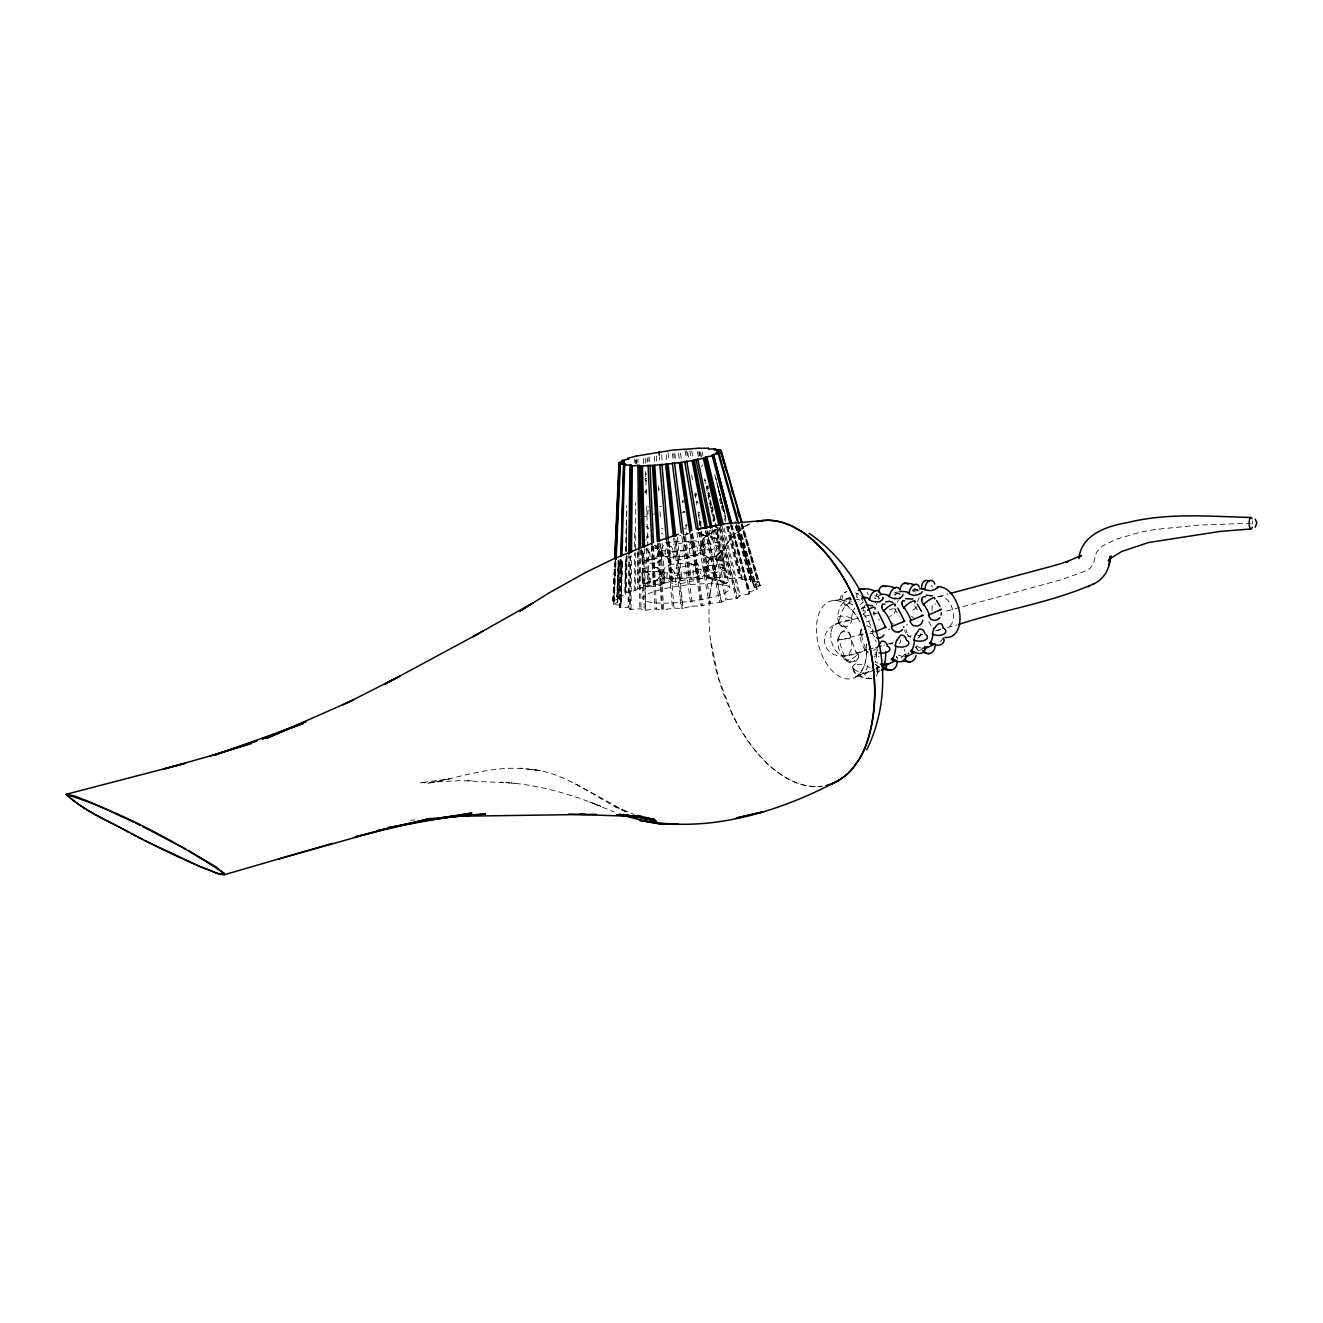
<?xml version="1.0" encoding="UTF-8"?>
<svg xmlns="http://www.w3.org/2000/svg" width="1323" height="1323" viewBox="0 0 1323 1323"><rect width="100%" height="100%" fill="white"/><g stroke="black" fill="none" stroke-linecap="round" stroke-linejoin="round"><path stroke-width="0.75" stroke-dasharray="5 3.75" d="M627.119 555.925L626.325 592.423L635.586 590.538L635.652 552.601M635.652 549.293L635.702 502.542M635.751 463.678L635.751 460.272M630.079 555.71L629.748 609.258L628.872 607.555L629.715 556.206M642.664 550.848L644.218 610.168L640.547 608.795L630.161 609.407L630.492 556.288M641.936 550.715L642.482 577.837M631.054 609.407L631.518 555.825M621.727 559.827L620.123 607.522L628.045 607.439L628.739 556.057M625.895 559.695L625.366 594.556L626.391 553.527M626.027 551.36L626.738 509.405M626.226 557.033L625.531 592.654L626.325 592.423M626.374 548.35L626.771 524.503M618.817 562.937L617.444 596.656L624.688 594.821L625.498 558.025M625.647 551.294L626.655 505.601M626.441 551.493L626.788 537.155M620.255 559.646L618.85 598.724L620.719 559.53L620.123 607.522M620.818 559.596L619.379 607.257L620.934 605.355L622.471 559.993M622.372 561.58L620.934 605.355L621.827 561.349M619.181 598.393L616.882 597.07L618.205 560.687M616.882 597.07L618.238 559.976M615.658 560.803L613.773 604.33L617.626 602.263L619.098 560.605M617.576 602.312L619.181 560.902M617.692 602.18L619.429 559.827M613.64 604.545L615.526 559.927M612.781 600.973L614.434 564.16M620.437 605.124L614.12 604.677L616.038 561.134M614.831 561.68L613.012 601.105L617.543 602.064M612.996 600.774L614.93 563.003M839.708 599.732L841.709 594.11L846.819 591.447A8.037 5.705 -83.1 0 0 841.99 600.179L839.89 599.815M662.674 572.016L662.641 572.528A6.797 1.009 -2.2 0 0 671.29 572.76L673.109 572.594M661.235 549.971L661.219 550.401A6.813 0.943 -1.9 0 0 669.835 550.765M708.235 492.851L707.871 493.694M862.927 602.709L863.043 601.849M721.333 551.807L721.316 551.84A6.946 6.632 20.3 0 0 716.041 559.827A6.946 6.632 20.3 0 0 724.309 565.086L724.309 565.086A6.896 1.257 69.7 0 0 724.524 562.655M716.371 529.465L716.322 529.514A6.962 6.648 23.2 0 0 711.079 537.502A6.962 6.648 23.2 0 0 719.365 542.777L719.365 542.777A6.913 1.34 69.1 0 0 719.629 540.363M861.174 628.921C857.519 636.942 862.943 646.567 866.846 653.463M858.131 658.474C845.496 675.805 827.95 634.99 844.653 630.955A7.806 5.722 74.4 0 1 851.4 637.967M658.325 556.057C661.55 552.534 659.631 546.416 655.034 545.175M861.372 609.093L865.374 605.223M750.505 581.392L751.514 579.639L736.762 525.595M698.61 516.202L699.817 514.697M920.361 635.553L917.765 638.463M876.256 676.202L878.604 671.406L878.125 667.619A8.004 3.605 -28.3 0 1 876.041 668.181M642.416 561.266L654.802 558.323L658.192 556.206M657.68 556.818L658.788 555.511M749.463 593.878L739.607 595.929L737.424 598.062L721.366 528.125M706.052 566.442C697.304 575.34 712.154 581.31 719.629 580.797L718.554 580.367L721.184 581.409L720.059 580.962C725.384 585.179 729.899 583.145 727.468 578.432M702.496 544.696C693.566 553.791 708.93 559.695 716.421 559.431L715.313 558.984C720.969 563.416 724.772 560.737 722.623 556.371M635.602 590.521L637.736 588.685L637.289 551.939M699.553 575.522L695.881 577.49L666.428 578.316M695.931 553.841L692.243 555.792L665.006 556.371M749.099 591.91L757.203 589.628M754.838 584.27L758.129 582.302L741.558 524.9M876.669 653.744L874.668 654.852M643.524 583.641L642.697 578.664M712.832 516.168L713.196 514.415M850.358 620.156C837.409 620.421 819.962 630.013 825.387 645.293C831.704 662.591 854.162 654.968 866.499 650.089M748.074 524.619L745.957 525.711A123.701 70.169 74.9 0 0 739.739 529.845L731.867 537.485A158.231 90.096 74.3 0 0 726.36 544.712L719.712 556.52A119.781 67.738 74.9 0 0 715.363 567.964L711.774 582.798A144.224 82.092 74.6 0 0 710.385 591.861A136.368 77.412 74.7 0 1 750.158 523.908M707.937 531.267L721.432 602.147L726.178 599.881L737.275 598.161M637.868 588.603C666.726 581.492 696.46 577.804 726.211 577.208M760.047 585.725L754.391 587.859L735.489 521.295M721.399 602.163L707.144 531.681M868.814 671.571L854.195 677.789C865.854 671.423 867.408 656.241 866.4 644.318A40.203 23.632 74.6 0 1 838.253 675.739A40.203 23.632 74.6 0 1 818.672 614.352A40.203 23.632 74.6 0 1 858.131 618.37M613.029 600.758L618.916 598.707M716.438 529.398L710.286 534.194L711.228 533.516C701.455 533.979 697.75 549.707 709.111 549.921M721.399 551.741L715.048 556.9L715.975 556.239C706.399 556.536 701.256 571.9 712.634 573.008M842.238 631.782L844.653 630.955M759.948 585.775L742.038 523.759M878.009 667.668L876.521 668.132A36.895 18.952 78.5 0 0 877.116 667.867L878.042 667.652M860.744 634.379L859.818 634.957L863.39 634.808M691.334 534.426L701.918 605.835L709.839 603.404L720.754 602.362M838.716 639.671L837.707 640.084L852.227 637.868M694.112 565.053L697.072 564.243A6.995 6.02 89.8 0 1 704.249 568.658M690.292 541.868L692.987 541.124A7.045 2.365 73.9 0 0 692.177 547.788A7.045 2.365 73.9 0 0 696.345 554.734A6.995 6.532 65.1 0 0 700.297 551.459M846.77 655.547L866.648 650.023M868.632 649.461L884.541 645.045M886.526 644.483L892.479 642.829M918.327 635.652L922.296 634.544M936.221 630.674L940.19 629.566M875.479 647.592L884.376 645.111M889.717 643.623L893.24 642.647M917.815 635.817L923.752 634.164M935.609 630.873L941.496 629.235M947.318 627.615L956.777 624.969M659.912 585.345C668.198 583.426 665.221 570.015 656.919 571.668M841.23 639.819L864.002 633.601M870.468 631.832L873.709 630.955M946.458 611.11L959.588 607.522M962.879 606.629L1061.493 579.639L1085.34 571.056A81.232 15.678 -5.2 0 0 1090.946 567.286L1093.46 563.664L1096.42 552.22L1102.439 545.952L1116.331 539.172L1139.715 532.392A69.656 12.75 -4.4 0 1 1156.93 529.283L1199.531 525.099L1250.93 523.23M835.689 624.109L857.602 618.238M864.746 616.303L879.001 612.483M889.453 609.721L893.438 608.663M938.602 596.557L948.078 594.01M873.163 632.973L869.889 633.734M658.192 562.01C666.379 560.142 663.6 546.879 655.381 548.301A7.028 4.531 84.3 0 1 660.723 554.502A7.028 4.531 84.3 0 1 657.184 562.242A6.979 5.358 -84.6 0 0 660.805 559.646A7.012 5.722 83.5 0 0 661.88 555.18M676.07 539.817L683.115 608.249L691.764 606.232L701.918 605.835M843.991 631.071L843.991 631.071A7.839 6.632 -81.7 0 0 840.237 633.783M683.115 608.249L682.188 608.398L674.747 538.395M646.203 537.403L648.948 536.84M634.56 590.852L634.494 552.964M659.433 574.116C667.751 573.636 650.8 585.361 647.658 582.318L651.346 581.31L642.879 584.005L642.548 580.714M850.689 597.186C840.535 599.865 832.283 619.511 842.238 626.374M670.778 546.151L670.645 546.167A7.045 1.77 80.1 0 1 673.49 552.435A7.045 1.77 80.1 0 1 673.126 560.042A7.012 6.4 75.1 0 1 665.701 554.635M658.391 543.406L662.641 609.903L673.291 608.15L682.122 608.398M658.06 551.939L659.929 551.344L658.226 550.385M672.448 569.684L672.282 569.717A7.045 1.852 80.7 0 1 675.292 575.869A7.045 1.852 80.7 0 1 674.796 583.542A7.012 6.383 73.9 0 1 667.404 578.052M839.989 599.65L841.428 599.468M644.731 492.007L646.831 491.709M717.694 533.979C719.861 538.312 716.223 541.124 710.534 536.873L711.642 537.336L700.677 534.724L697.8 532.739M844.554 599.054L850.028 598.376M840.452 599.584L832.663 600.609L837.112 600.659M912.423 590.091L917.385 589.43M846.141 598.839L854.228 597.764M894.943 592.406L900.302 591.695M644.466 549.028L645.756 610.201L655.795 609.027L662.641 609.903M645.69 610.217L643.325 549.409M670.877 578.3L668.826 578.498A6.797 2.53 84.3 0 0 671.307 573.421A6.797 2.53 84.3 0 0 668.694 565.318L670.827 565.136M658.771 585.56L658.771 585.56A7.012 4.449 85.1 0 0 662.376 577.771A7.012 4.449 85.1 0 0 657.118 571.652A6.979 6.003 76.3 0 1 664.146 577.291M410.593 820.26L414.727 819.913M717.843 527.149L729.668 578.349L740.45 577.82M683.71 512.084L684.884 512.001M879.282 671.489L876.107 671.108M727.915 526.653L740.648 577.919L742.236 579.507L751.315 579.457M742.699 579.54L729.138 526.306M727.402 582.947L727.121 582.831A6.88 6.35 -53.7 0 1 719.365 578.085A6.88 6.35 -53.7 0 1 724.541 569.849M870.832 678.517C864.018 678.782 854.245 676.003 852.888 668.28M693.252 577.275L695.038 577.275A6.764 5.92 50.2 0 0 700.892 571.47M691.433 564.293L694.294 564.326A6.78 1.555 -89.1 0 0 693.153 572.842A6.78 1.555 -89.1 0 0 695.038 577.275M690.226 555.594L691.367 555.61A6.78 5.97 50.9 0 0 697.287 549.789M688.39 542.529L690.705 542.562A6.813 1.472 -89.1 0 0 689.597 551.063A6.813 1.472 -89.1 0 0 691.367 555.61M625.812 811.859C593.911 797.488 565.616 771.623 529.217 769.225C494.785 764.694 461.032 777.097 427.627 783.431L449.473 778.933L419.705 782.819L460.272 780.62L509.603 782.819L500.359 782.141M717.479 538.56L717.182 538.444A6.913 6.35 -57.2 0 1 710.203 529.084M467.532 780.636L471.302 780.768M661.467 506.477L659.813 506.378M914.011 588.702L917.649 589.446M722.441 560.803L722.143 560.671A6.896 6.35 -55.4 0 1 714.437 555.908A6.896 6.35 -55.4 0 1 719.629 547.672A6.863 1.984 84.7 0 1 722.771 555.379L722.904 556.685M735.125 525.942L750.505 581.475L758.029 582.037M646.401 478.694L645.541 478.645A6.979 4.895 83 0 1 646.6 478.645M751.001 581.607L735.77 526.141M645.062 571.933L647.675 572.164L643.59 571.718A6.946 6.698 -77.9 0 1 650.618 578.201A6.946 6.698 -77.9 0 1 644.251 585.56L643.143 583.89A6.896 6.78 53.2 0 0 649.791 577.175A6.896 6.78 53.2 0 0 642.912 570.263L642.432 575.588M505.799 782.521L515.044 783.398L511.24 782.968C542.182 785.845 572.214 794.743 600.956 806.335L590.041 802.118L614.203 811.991M531.168 769.49L540.247 770.565L520.154 768.183M703.902 570.577A6.78 5.672 55.5 0 1 709.459 565.434L711.327 565.616M712.832 578.498L710.997 578.25A6.813 3.952 -82.9 0 1 706.217 573.917A6.813 3.952 -82.9 0 1 709.459 565.368M841.941 600.162L841.99 600.179A39.988 26.708 71.9 0 1 849.383 602.329M754.92 584.468L760.03 585.394M729.668 578.349L726.327 577.225L716.09 529.514M855.435 592.886L858.462 594.077M614.782 806.65L633.138 814.009M741.938 579.441L728.097 526.174M698.213 503.021L696.245 502.012L697.006 505.899M656.473 567.302C660.243 567.104 662.509 575.637 659.681 572.479M626.242 811.727L572.33 782.108M879.431 667.503L875.429 664.212M701.587 526.074L699.553 524.586M720.307 580.88L721.845 581.955M716.619 529.415L717.562 532.359M846.588 604.859L856.064 615.046L860.016 621.926M898.664 593.365L900.103 594.837M877.596 596.21L879.448 598.409M721.597 551.774L722.424 554.486M896.25 656.473L897.705 658.192A7.839 6.053 -56.8 0 1 896.332 656.39M853.186 670.166L854.856 672.779M699.884 522.304L699.735 521.857A7.028 1.621 -10.6 0 1 699.371 521.758M703.886 545.456L703.737 544.993A7.012 1.654 -10.5 0 1 703.505 542.728M700.578 545.374L700.892 546.581A7.028 6.284 86.6 0 1 700.661 550.732A7.045 6.383 84.5 0 1 700.247 551.426M904.634 630.36L905.494 632.956M704.63 568.526L704.911 569.651M742.451 524.057L760.278 585.543M741.062 524.603L757.666 581.988M741.525 524.024L758.244 582.17M738.3 526.752L754.788 584.369M738.416 526.356L755.069 584.501M738.532 525.463L756.723 589.81M739.557 525.992L757.285 589.38L754.424 588.057L736.911 525.909M737.209 525.578L754.672 587.726M735.869 526.041L750.588 579.408M736.894 526.24L751.514 579.639M730.66 523.296L749.612 593.696L732.132 526.554M732.032 525.099L749.711 591.646M730.494 525.281L748.57 594.143M731.487 525.214L749.364 593.928M714.784 474.725L716.206 480.216M718.091 487.509L719.514 492.983M722.193 503.368L723.036 506.626M723.879 509.901L725.153 514.796M707.392 486.203L707.805 488.005M716.653 481.82L725.037 514.515L721.845 502.029M717.149 483.738L718.604 489.46M719.084 491.362L724.442 512.348L719.051 491.131M721.928 502.475L724.326 512.067M719.547 499.019L720.77 503.898M721.184 505.535L722.391 510.397M724.425 518.484L725.252 521.725M726.459 526.571L739.325 577.787M715.793 477.884L716.603 481.159M717.413 484.416L718.637 489.328M719.034 490.965L720.258 495.844M720.655 497.481L722.689 505.618M723.483 508.859L724.706 513.721M725.103 515.342L725.914 518.583M718.521 490.519L719.497 494.471M720.489 498.457L726.724 523.561M727.551 526.835L740.219 577.787M665.353 554.602L665.188 553.477M722.391 526.819L739.259 596.111M724.028 528.175L740.285 595.747M719.695 528.572L735.952 598.492M700.512 452.135L701.653 457.08M720.456 526.769L736.911 598.294M702.116 452.119L702.86 455.426M719.199 527.182L730.858 578.399M661.864 553.957L662.046 555.18M712.634 509.95L712.072 507.784L713.08 511.984M717.645 532.739L717.645 533.665M718.455 536.41L713.428 513.539M723.483 559.331L723.019 557.198M708.715 492.09L710.153 498.672M710.501 500.259L711.824 506.279M722.523 554.965L718.703 537.551M723.449 559.216L729.816 588.173M663.633 577.39L663.799 578.548M712.535 510.446L712.766 511.521M697.337 451.623L698.412 456.551M714.304 529.514L724.706 577.225M718.72 537.667L719.117 539.569M723.714 560.357L724.012 561.862M698.726 451.97L699.536 455.724M704.481 478.678L705.738 484.532M706.151 486.467L710.848 508.28M711.278 510.281L713.725 521.642M715.495 529.828L725.682 577.159M713.808 515.342L714.089 516.665M699.371 451.556L700.429 456.485M706.747 485.905L707.441 489.163M708.136 492.404L709.178 497.266M709.872 500.507L710.914 505.369M711.344 507.387L715.66 527.497M708.863 492.768L709.178 494.355M710.831 529.828L725.632 600.063M712.402 529.465L726.972 599.732M705.903 531.664L719.695 602.511M689.779 450.845L691.069 457.427M705.357 530.523L714.701 578.3M707.607 567.517L707.739 568.063A7.012 1.703 -10.3 0 1 707.607 565.764M691.664 450.746L692.938 457.328M706.945 530.473L716.107 578.267M685.049 450.663L686.224 457.229M699.553 532.111L707.673 577.721M686.405 450.73L687.398 456.369M700.661 532.011L708.665 577.605M687.646 452.135L688.506 457.063M691.631 475.073L692.772 481.589M694.889 493.76L695.6 497.812M698.412 513.952L709.492 577.622M696.923 532.557L709.145 603.569M698.726 532.243L710.683 603.288M667.007 577.556L666.924 577.026A7.012 6.549 40.3 0 1 672.316 569.849M678.418 453.392L679.195 458.337M690.854 533.483L697.965 579.242M690.093 534.36L700.992 605.917M680.469 453.194L681.213 458.138M692.574 533.334L699.487 579.127M692.326 534.029L702.976 605.603M710.385 591.861A144.025 81.96 74.6 0 0 708.946 614.963A133.474 75.692 74.7 0 0 710.418 639.34L718.505 678.219L732.595 714.949A120.095 67.787 74.6 0 0 739.755 728.245L749.314 742.732A159.372 91.122 74.9 0 0 756.624 752.125L766.414 762.809A123.849 70.086 74.5 0 0 773.707 769.308L783.332 776.171A143.909 81.811 74.8 0 0 792.924 781.314L797.703 783.266A131.887 74.832 74.6 0 0 807.212 785.829L811.925 786.441A143.579 81.546 74.8 0 0 821.236 786.358M672.398 453.541L673.06 458.469M683.429 535.55L689.316 579.226M673.705 453.806L674.201 457.576M684.669 536.691L690.275 579.077M674.813 453.276L675.458 458.221M685.512 535.319L691.218 579.027M681.891 536.592L690.97 606.381M683.793 536.344L692.591 606.166M666.246 454.748L666.792 459.709M676.003 541.206L680.502 581.111M668.148 452.83L668.859 459.445M677.277 536.956L682.04 580.913M673.605 538.246L681.196 608.431M659.482 456.865L659.78 460.189M667.172 541.735L670.778 581.673M668.016 540.528L671.654 581.475M666.445 540.016L672.448 608.266M661.698 454.88L662.128 459.842M669.19 541.438L672.646 581.376M668.462 541.653L674.052 608.133M876.421 593.448L876.554 595.416M654.323 456.485L654.687 461.479M660.541 543.571L663.418 583.79M656.307 456.17L656.655 461.165M658.325 486.037L658.738 492.222M660.392 516.846L659.979 510.711A6.797 5.821 -43.3 0 0 661.566 511.836M662.178 543.29L664.89 583.526M657.448 543.191L661.781 609.886M659.598 543.058L663.716 609.787M642.118 559.712L642.052 557.595M647.063 458.916L647.228 462.256M651.346 546.597L653.215 584.882M647.873 457.493L648.055 461.314M652.057 545.01L653.942 584.667M651.941 546.25L654.968 609.076M649.163 456.848L649.395 461.876M653.215 546.217L654.935 584.534M653.628 546.201L656.44 609.06M643.458 458.486L643.623 463.53M646.484 548.483L647.774 587.098M645.211 458.138L645.359 463.182M645.607 471.567L646.368 496.621M646.666 506.577L647.84 546.118M647.906 548.152L649.064 586.784M642.184 554.668L643.838 562.573A6.962 6.698 -82.2 0 0 645.558 548.995M642.498 578.614L642.928 598.343M639.009 549.822L639.819 608.795M636.148 459.511L636.181 462.885M640.382 549.872L641.027 608.861M636.743 459.759L636.793 463.629M637.851 553.411L638.265 588.454M637.984 459.081L638.017 462.455M638.844 551.526L639.191 588.272M634.345 458.949L634.345 462.339M634.461 533.037L634.494 549.657M931.127 625.911A25.947 16.289 74.5 0 1 928.845 621.33M932.136 610.515A16.223 10.171 74.5 0 1 933.029 602.18M937.395 596.871A16.223 10.171 74.5 0 1 952.113 607.968A16.223 10.171 74.5 0 1 947.814 627.499M1252.534 520.915A5.788 1.77 89.7 0 1 1252.683 524.14M822.608 786.077A136.368 77.412 74.7 0 1 710.434 639.34M859.818 595.317A8.07 5.06 -64.9 0 1 860.033 595.681M849.349 602.577A8.07 5.06 -64.9 0 1 850.639 598.707M856.808 593.729A8.07 5.06 -64.9 0 1 858.346 594.027M852.922 604.776A8.004 2.861 14.8 0 1 848.423 602.61M859.752 600.047A38.268 25.617 70.5 0 0 858.131 599.451A7.921 1.786 -17.2 0 1 856.345 599.6M862.993 601.998A8.021 3.671 -1.5 0 1 860.016 604.446M862.298 599.947A8.021 3.671 -1.5 0 1 862.761 600.493M856.99 593.448A7.955 5.788 77.1 0 0 856.891 597.45A37.16 25.451 73.6 0 1 859.967 596.971M866.945 592.175A7.955 5.788 77.1 0 1 868.153 594.87M874.668 595.813A35.473 24.178 70 0 1 878.141 596.557M894.662 592.936A32.645 22.739 69.7 0 1 897.986 593.498M876.62 595.284A7.789 1.323 1.6 0 1 877.347 594.556M879.911 595.267A7.921 1.158 -5.5 0 1 878.406 595.218M912.754 590.157A29.883 21.267 69.4 0 1 917.881 590.571M931.739 585.279A7.822 5.325 84 0 1 932.153 586.916M839.51 620.057A37.639 24.327 81.5 0 1 845.116 605.868M840.072 624.803A7.756 6.516 -40.4 0 1 838.799 619.71A7.888 2.762 10.3 0 1 841.163 616.171A7.888 2.762 10.3 0 1 851.929 618.684M845.513 605.487A7.839 3.456 -22.9 0 1 849.763 602.742M844.851 605.454A7.921 4.895 34.9 0 1 845.132 599.848A7.921 4.895 34.9 0 1 851.814 599.865M851.367 618.403A35.953 24.343 79.5 0 1 854.608 608.034M852.045 618.668A7.822 6.433 -71.2 0 1 844.62 626.937M849.713 602.263A7.905 2.481 -21.2 0 1 851.549 601.618M844.041 626.573A7.872 6.433 -51.9 0 1 840.006 624.886M863.572 613.839A39.574 24.657 67.4 0 1 873.362 632.295M863.158 614.5A8.12 2.629 -38.5 0 1 865.639 611.739M874.685 636.776A8.037 5.573 82.3 0 1 872.237 632.659M874.42 612.351A37.854 22.491 66.5 0 1 875.793 614.203M878.902 619.147A37.854 22.491 66.5 0 1 879.481 620.189M861.819 608.663A8.054 3.903 42 0 1 862.894 607.158M863.952 607.621A8.07 4.316 23.4 0 1 865.325 607.505M862.828 610.664A34.795 22.938 82 0 1 865.044 605.487M873.494 613.326A33.125 22.838 80.2 0 1 873.858 611.623M876.339 604.661A33.125 22.838 80.2 0 1 877.066 603.271M874.123 613.591A7.773 6.334 -70.9 0 1 873.891 615.195M870.038 620.752A7.773 6.334 -70.9 0 1 866.582 621.694M863.076 610.879A7.855 2.795 11.9 0 1 865.06 610.862M873.296 613.144A7.855 2.795 11.9 0 1 873.99 613.591M877.149 596.739A7.789 2.663 -42 0 1 878.455 599.286M874.602 598.211A7.855 2.481 -21.6 0 1 875.561 598.013M874.635 597.897A7.872 4.713 34.2 0 1 875.578 598.542M894.431 608.762A35.01 21.118 65.8 0 1 899.276 616.303M897.54 601.932A30.346 21.284 81 0 1 898.4 600.212M895.919 608.563A7.723 6.235 -69.5 0 1 889.701 616.369M894.861 594.804A7.756 2.646 -44.1 0 1 899.607 594.705M894.695 594.655A7.822 4.498 33.4 0 1 895.688 595.201M914.656 605.851A32.199 19.746 65 0 1 919.022 612.913M917.567 601.866A27.601 19.696 82 0 1 919.27 597.649M917.087 591.067A7.69 2.629 -46.6 0 1 918.757 590.455M916.459 606.992A7.706 6.102 -50.2 0 1 909.629 610.912M912.953 591.166A7.789 4.267 32.3 0 1 915.483 592.076M935.146 603.817A29.437 18.357 64 0 1 935.51 604.363M844.537 656.142A38.119 21.168 81.7 0 1 839.394 639.522M848.39 660.772A7.773 6.665 13.3 0 1 843.958 656.82A7.888 3.456 -26.9 0 0 848.572 659.813A7.888 3.456 -26.9 0 0 857.701 653.876M838.964 639.637A7.789 6.929 85.9 0 1 840.221 634.015M857.304 654.488A36.432 21.581 83 0 1 851.516 638.083M857.833 653.843A7.855 5.259 14 0 1 854.145 660.69M853.897 661.566A7.888 6.268 17.6 0 1 848.258 661.07M865.606 648.287A35.274 19.828 82.3 0 1 861.372 634.213M868.12 652.272A7.723 6.681 14.3 0 1 865.06 648.882A7.855 3.341 -25.9 0 0 868.301 652.024M876.653 648.452A7.855 3.341 -25.9 0 1 873.378 650.503M861.008 634.345A7.74 6.88 84.1 0 1 861.852 629.434M876.124 641.903A33.588 20.077 83.7 0 1 875.495 640.183M866.582 625.829A7.756 5.54 72.6 0 1 872.386 630.228M876.124 652.652A7.806 5.226 14.7 0 1 875.098 652.884M892.38 623.15A7.706 5.358 70.6 0 1 893.24 624.307M900.351 639.985A7.756 5.176 15.5 0 1 899.408 643.524M889.966 629.07A7.806 0.86 -10.4 0 1 888.295 629.384M893.042 643.11A7.822 3.208 -24.6 0 1 889.949 643.97M907.065 632.774A29.685 17.116 84 0 1 905.924 629.516M910.737 637.372A7.574 6.747 16.8 0 1 906.602 633.171A7.773 3.059 -23 0 0 906.503 633.436M911.415 635.883A7.773 3.059 -23 0 1 907.892 636.098M911.167 616.187A7.657 5.127 68.4 0 1 913.548 617.99M920.957 633.485A7.723 6.168 21.7 0 1 917.98 637.884M907.677 624.82A7.773 1.091 -11 0 1 906.222 624.985M879.795 667.04A7.888 5.987 -55.2 0 1 874.999 661.814M878.059 663.154A35.754 17.993 75.6 0 1 875.049 661.219M874.288 657.167A7.855 4.73 8.5 0 1 876.024 655.679M878.29 656.671A7.839 2.448 9.2 0 1 878.968 656.671M904.833 649.246A34.53 17.877 70.1 0 1 904.221 651.263M904.783 654.174A7.938 3.754 -28.6 0 1 897.771 659.383M902.898 656.291A32.926 16.587 75.9 0 1 896.316 653.827M923.454 647.377A7.888 3.936 -28.9 0 1 917.252 651.627M917.649 649.825A7.806 6.119 -58.7 0 1 916.293 646.219M921.056 647.939A30.148 15.181 76.3 0 1 916.31 645.806M943.249 637.868A7.839 4.134 -29.4 0 1 936.816 643.474M871.576 678.517A45.594 23.367 78.3 0 1 860.132 675.606M867.408 665.502A7.938 5.954 -53.8 0 1 860.843 674.598A7.938 5.954 -53.8 0 1 853.98 669.736M854.03 669.058A38.615 19.365 75.4 0 0 864.2 673.027A7.988 6.929 79.4 0 0 871.774 678.434M854.377 669.554A7.872 4.449 -0.4 0 1 852.74 666.461M877.116 667.9A7.988 6.929 79.4 0 1 876.438 675.342M869.922 667.503A36.895 18.952 78.5 0 1 867.375 666.213M857.221 664.361A7.888 2.696 9.2 0 1 865.804 665.932M868.632 671.919A7.872 1.654 -28.9 0 1 863.803 673.407M852.971 666.312A7.921 4.829 8.4 0 1 855.716 663.848M874.09 669.769A7.988 0.86 -25.5 0 1 864.713 673.87M879.911 670.232A8.07 6.202 26.8 0 1 876.521 669.355M876.802 652.504A39.095 21.003 68.6 0 1 875.214 662.393M876.967 651.478A8.037 3.787 -71.2 0 1 877.43 648.816M876.504 652.189A8.12 3.969 -0.4 0 1 876.058 651.991M702.695 464.72A31.471 4.234 -6.8 0 1 701.107 466.407M646.666 473.998A31.471 4.234 -6.8 0 1 645.359 473.899M711.03 559.331A7.012 4.879 65.8 0 0 707.755 566.426A7.012 4.879 65.8 0 0 714.47 572.71A6.979 5.59 87.6 0 1 707.408 568.824M724.491 565.748A41.79 11.031 -7.9 0 1 716.024 572.826M720.225 552.435A40.484 9.641 -10.5 0 1 708.93 559.166M707.871 567.352A6.979 4.664 -81.6 0 1 711.113 559.712M715.015 545.076A40.17 10.369 -5.2 0 1 720.092 547.59M706.813 543.29A40.054 9.823 -3.7 0 1 714.751 544.977M700.314 548.83A6.797 5.689 56.6 0 1 705.903 543.687A6.83 4.035 -82.7 0 0 702.563 552.171A6.83 4.035 -82.7 0 0 707.292 556.57M706.333 556.95A41.377 9.575 -2.7 0 1 715.197 558.438M707.259 556.371A6.78 4.73 50.6 0 1 703.158 554.105A6.813 5.325 56.5 0 1 701.041 550.037M715.726 558.538A41.476 10.402 -3.9 0 1 721.564 560.72M719.464 566.972A42.369 11.163 -5.3 0 1 724.987 569.783M724.508 569.733A6.847 1.902 84.1 0 1 727.633 577.622M712.072 565.368A42.27 10.617 -3.8 0 1 719.034 566.906M710.831 578.052A6.764 4.763 50.2 0 1 706.73 575.786A6.797 5.325 55.7 0 1 704.597 571.718M712.039 578.779A43.576 10.518 -3 0 1 719.844 580.235M720.159 580.367A43.676 11.229 -4.1 0 1 726.509 582.864M697.949 501.45A7.045 5.11 65 0 1 697.585 501.086M695.154 495.927A7.045 5.11 65 0 1 695.336 492.983M709.806 495.48A6.929 1.538 67.8 0 1 709.971 497.001M697.668 502.674A6.995 5.557 84.9 0 1 696.477 501.549M696.063 496.142A7.012 4.449 -81.8 0 1 696.774 493.363M705.523 480.216A33.472 8.17 -4.5 0 1 705.672 480.348M704.762 480.596A6.913 2.299 86.9 0 1 705.357 480.15M708.103 485.607A6.913 2.299 86.9 0 1 708.218 488.997M704.283 480.629A6.946 6.334 -61 0 1 704.746 480.481M701.041 523.461A7.028 5.027 65.3 0 1 699.503 520.121M714.734 517.971A6.913 1.422 68.5 0 1 714.916 519.509M714.387 520.386A6.979 6.648 26.4 0 1 712.899 520.501M714.685 520.716A37.375 9.526 -8 0 1 714.652 520.865M700.892 525.165A6.995 5.573 85.8 0 1 699.338 522.651M710.021 502.773A35.738 8.897 -4.9 0 1 710.203 502.905M710.782 502.773A6.896 2.183 86 0 0 709.723 502.955A6.929 6.35 -59.1 0 0 709.26 503.12M712.551 506.477A6.896 2.183 86 0 1 712.998 510.628M699.503 512.514A6.813 4.63 51.3 0 1 697.998 511.885M699.42 513.092A6.88 4.217 -82.2 0 1 697.899 513.01M696.262 502.343A6.88 4.217 -82.2 0 1 696.973 501.235M706.962 536.228A7.012 4.945 65.6 0 0 703.654 543.389A7.012 4.945 65.6 0 0 710.468 549.607A6.979 5.59 86.7 0 1 703.373 545.771M719.596 543.273A39.591 10.253 -7.9 0 1 712.022 549.707M715.313 529.911A38.268 8.914 -10.6 0 1 704.861 536.063M703.886 544.2A6.979 4.614 -81.7 0 1 707.044 536.625M702.728 535.137A39.177 8.831 -2.5 0 1 710.732 536.476M703.638 534.575A6.797 4.68 50.9 0 1 699.586 532.276M703.687 534.79A6.863 4.118 -82.5 0 1 699.47 532.689M699.553 525.214A6.863 4.118 -82.5 0 1 701.157 522.618M711.278 536.576A39.277 9.625 -3.8 0 1 716.586 538.494M699.586 522.287A6.813 5.705 57.6 0 1 701.207 521.841M716.223 525.76A6.88 2.084 85.3 0 1 717.893 533.02M659.83 489.361A6.813 5.871 -41.7 0 1 658.556 488.452M683.958 511.852A6.863 1.306 -89 0 1 683.015 511.339M682.569 502.542A6.863 1.306 -89 0 1 683.032 499.763M681.907 512.712A36.647 4.416 -1.3 0 1 682.949 512.696M684.719 511.951A6.813 6.053 52.2 0 1 684.107 511.951M671.654 551.476A33.455 4.713 -1.8 0 1 688.572 550.781M667.338 543.34A6.813 2.481 85 0 1 669.851 551.426A6.813 2.481 85 0 1 667.288 556.603M665.767 542.695A39.74 7.376 -1.5 0 1 689.316 541.669M661.665 549.971A6.78 5.656 -70.7 0 1 667.338 543.373M669.488 557.43A41.046 5.854 -1.9 0 1 689.283 556.503M667.288 556.47A6.764 5.739 -45.7 0 1 662.939 555.131M690.705 542.364A6.78 6.532 62.7 0 1 697.585 548.681M662.906 555.18A6.797 5.871 -61.5 0 1 661.087 551.145M684.074 528.836A31.239 4.052 -1.5 0 1 685.033 528.82M687.679 533.797A6.83 1.389 -89.1 0 1 686.422 532.508M686.025 529.117A6.83 1.389 -89.1 0 1 686.323 523.28M662.939 528.77A6.83 0.86 -1.6 0 1 661.665 528.704M685.612 534.69A38.847 5.11 -1.6 0 1 686.19 534.674M663.154 534.079A6.78 5.788 -44.6 0 1 661.483 533.037M674.498 573.256A35.671 5.557 -2 0 1 692.227 572.512M663.088 572.016A6.764 5.623 -70 0 1 668.694 565.368M668.71 578.383A6.747 5.689 -46.6 0 1 664.378 577.093A6.78 5.805 -61.3 0 1 662.525 573.124M672.497 579.044A43.262 6.847 -2.1 0 1 692.475 578.085M694.277 564.127A6.764 6.483 60 0 1 701.173 570.428M669.521 564.491A41.939 8.17 -1.7 0 1 692.26 563.449M654.472 580.532A6.83 4.812 79.8 0 0 659.449 574.794A6.83 4.812 79.8 0 0 654.637 567.12A6.797 4.862 88.3 0 1 659.433 572.462M646.037 583.493A42.882 4.333 -5.8 0 1 658.159 580.615M660.21 573.454A6.797 5.325 -73.9 0 1 654.455 580.599M642.267 570.147A41.575 4.763 -3.3 0 1 649.891 567.005M697.701 570.593A34.547 7.194 -11.7 0 1 674.168 575.737M697.072 564.243A7.045 2.448 73.8 0 0 696.146 570.841A7.045 2.448 73.8 0 0 700.363 577.82A6.995 6.516 68.4 0 0 704.299 574.546M695.997 570.163A7.028 1.488 -11.6 0 1 704.795 569.122M695.451 563.813A40.831 6.483 -12 0 1 675.772 568.179M702.397 578.3A42.138 8.947 -11.6 0 1 675.441 584.369M705.043 569.618A7.028 6.35 86 0 1 704.365 574.595M654.72 545.556A6.847 4.895 80.6 0 1 657.994 553.642A6.847 4.895 80.6 0 1 653 558.455M646.037 560.853A40.682 3.506 -5.7 0 1 657.25 558.488M658.788 551.443A6.813 5.325 -74.7 0 1 653 558.521M646.666 548.979A6.913 6.78 58.8 0 1 642.581 561.266M642.366 561.018A6.863 0.893 -79.9 0 1 641.87 560.869M654.868 545.357A6.813 4.829 86.8 0 1 657.944 550.385M693.682 547.507A32.331 6.45 -12 0 1 672.398 552.27M692.028 547.11A7.045 1.422 -11.9 0 1 700.76 546.019M691.35 540.71A38.632 5.705 -12.2 0 1 673.49 544.729M692.971 541.057A7.012 6.053 88.8 0 1 700.198 545.539M698.362 555.18A39.938 8.12 -11.9 0 1 673.109 560.952M665.056 553.477A7.012 6.582 39 0 1 670.546 546.333M642.283 523.643A37.16 3.159 -2.9 0 1 643.276 523.296M652.024 536.94A38.483 2.712 -5.7 0 1 653.512 536.691M646.633 526.455A6.929 6.797 64.4 0 1 648.369 528.919M648.187 534.773A6.929 6.797 64.4 0 1 646.682 536.741M687.414 525.016A30.115 5.722 -12.3 0 1 685.678 525.496M689.382 533.434A37.739 7.343 -12.2 0 1 679.658 535.782M653.496 514.167A36.267 1.968 -5.6 0 1 654.984 513.952M647.939 505.998A6.946 6.797 70 0 1 648.27 506.957M648.27 510.463A6.946 6.797 70 0 1 646.6 513.489M684.504 501.434A27.816 4.978 -12.7 0 1 682.486 501.996M653.579 491.445A34.051 1.273 -5.4 0 1 655.05 491.263M640.332 478.281A32.728 1.654 -2.6 0 1 640.464 478.165M645.029 479.869A6.962 6.78 75.2 0 1 646.5 481.241M646.484 490.138A6.962 6.78 75.2 0 1 645.012 491.461M657.299 571.238A41.145 4.267 -9.7 0 1 650.734 571.635M658.887 585.527A6.962 5.424 -86 0 0 662.542 583.03A7.012 5.739 82.3 0 0 663.633 578.548M655.53 586.221A42.452 5.342 -10.6 0 1 648.419 586.354M647.691 586.387A42.568 4.713 -9.5 0 1 643.408 585.725M650.966 571.569A41.261 3.804 -8.3 0 1 645.045 571.453M642.217 577.175A6.929 1.555 76.5 0 1 643.689 572.925M657.713 547.606A38.946 3.473 -9.9 0 1 650.503 548.235A39.045 3.01 -8.4 0 1 649.279 548.317M655.365 548.268A6.979 6.003 77.4 0 1 662.41 553.841M655.034 562.92A40.252 4.647 -10.9 0 1 647.195 563.234M646.633 563.218A40.368 3.903 -9.7 0 1 642.862 562.755M641.688 554.254A6.929 1.654 76 0 1 641.721 549.012M651.098 524.718A36.73 2.712 -10.1 0 1 650.006 524.834M646.054 540.016A38.053 3.837 -11.1 0 1 645.707 540.016M645.326 539.966A38.152 3.109 -9.8 0 1 644.549 539.949M646.434 526.471A6.979 6.698 -86.4 0 1 648.27 528.125M648.121 537.039A6.979 6.698 -86.4 0 1 646.649 538.378M646.021 516.615A35.837 3.076 -11.4 0 1 645.128 516.648M644.334 516.681A35.936 2.398 -10 0 1 644.086 516.681M648.27 513.026A6.995 6.681 89.6 0 1 646.633 514.895M643.226 493.281A33.29 1.604 -10.3 0 1 642.449 493.264M645.111 478.645A7.045 5.92 83.4 0 1 646.815 478.794M642.631 493.396A33.72 1.703 -10.3 0 1 642.002 493.413M645.029 479.654A7.028 6.648 85.9 0 1 646.616 480.762M646.467 491.395A7.028 6.648 85.9 0 1 644.847 492.437M649.13 559.298L647.03 559.927L649.13 559.298M918.294 650.469L915.582 646.93L918.294 650.469M830.927 632.989A16.752 9.84 74.6 0 0 845.083 656.076A16.752 9.84 74.6 0 0 847.828 630.31A16.752 9.84 74.6 0 0 830.927 632.989M663.766 603.156A43.758 8.302 -6.8 0 0 729.816 588.619A43.758 8.302 -6.8 0 0 665.552 588.47A43.758 8.302 -6.8 0 0 663.766 603.156"/><path stroke-width="1.5" d="M630.095 552.138L631.104 465.051L629.781 552.65M630.509 552.617L630.773 466.027M631.534 552.253L632.278 465.977L638.546 465.316L640.448 465.994L642.565 547.242M628.756 554.287L629.963 465.018L631.071 465.034M621.016 556.718L623.695 465.415L625.647 464.274M620.967 554.287L623.629 465.233L629.963 465.018M621.909 554.502L624.704 465.415M622.223 549.045L622.488 540.247M624.142 464.489L624.274 460.999L621.827 460.47L628.623 459.081M615.608 558.108L619.577 464.208M614.666 558.786L618.966 462.521M615.741 559.05L619.875 463.993L623.381 462.885M616.121 559.381L620.322 464.274L625.63 464.175M614.98 558.24L619.379 462.637L623.365 462.802M615.162 557.843L619.577 462.289L624.423 461.115M958.679 624.456C1003.677 609.572 1051.752 602.742 1095.064 583.228C1104.755 578.151 1110.361 567.484 1109.931 556.619L1109.517 559.943M1108.872 565.467L1111.138 555.974L1108.211 561.068L1110.576 558.108M342.64 704.944L353.324 699.983L266.336 738.466L306.357 721.382L262.301 738.962L303.397 723.416L214.078 755.334L256.827 740.979L211.581 755.532L163.357 769.143L185.584 763.222L66.398 794.247C83.084 810.883 108.238 820.277 128.976 832.498M1078.89 558.571C1081.205 534.79 1107.037 525.926 1127.246 522.668C1167.862 512.464 1209.735 516.483 1251.062 517.475M708.433 448.265L708.433 449.109L715.644 448.712L714.139 449.886L720.092 449.77M636.098 456.137L627.664 458.304M866.763 749.843C902.551 677.26 875.843 578.846 809.097 533.318M902.881 621.496L904.7 621.215L891.735 626.507M874.95 631.782L885.864 627.234L884.409 627.383M1079.568 557.215L1081.536 555.412L1065.495 562.209L1067.711 561.547L1053.141 565.88L950.063 593.481M1255.213 527.182L1256.85 522.701L1255.18 519.145M885.749 627.433L878.092 611.921M1109.633 559.034L1121.524 551.559L1148.579 542.513L1220.219 531.416L1250.814 528.985M716.156 452.78L721.283 451.474M712.353 454.814L719.067 453.425L738.813 523.693M705.457 457.03L713.56 455.625M483.143 630.922L473.039 636.677L533.086 602.825L519.956 611.11L549.442 592.671L585.758 572.412L612.88 559.232L651.644 543.373M706.465 528.125L693.269 460.421L705.126 457.923M839.708 779.793C774.236 814.985 692.723 838.848 619.759 814.125M477.057 634.428L384.365 684.371L400.158 676.003L347.436 702.695M1092.6 584.601L1093.873 583.989M1088.068 586.833L1089.259 586.254M912.457 652.934L913.548 652.454M636.214 456.055L672.944 450.068L698.577 448.249M928.944 614.93L941.43 609.275L939.942 609.688M910.489 620.685L923.222 615.212L921.403 615.608M659.185 540.677L678.385 534.31M691.797 530.44L681.543 462.289L693.269 460.421M879.894 637.884L880.44 637.686A8.054 6.962 75.2 0 0 883.996 634.842M898.879 631.881L899.425 631.666A7.988 6.929 72.8 0 0 902.534 629.516M905.709 598.641L912.804 599.104M209.696 756.095L251.105 743.758M332.222 843.396L223.951 874.834M279.434 858.759L278.475 859.04L382.43 829.769L355.093 836.913L430.19 818.557L377.435 830.695L427.213 819.995L387.556 827.785M885.682 601.899L889.122 601.27L892.843 602.312M681.494 462.306L680.518 462.504L690.788 530.837M825.85 785.63L828.132 785.068M673.407 536.46L665.618 464.29L680.435 462.521M66.315 794.28L74.667 795.983L92.61 803.094M668.082 464.026L675.689 536.212M716.653 525.413L697.552 529.183L725.087 523.726L762.924 520.617M387.639 827.818L471.914 813.017L418.796 821.318L467.284 814.803L423.211 820.045M657.333 541.388L652.388 465.431L665.618 464.29M866.135 605.024L872.585 605.603M643.276 547.573L641.192 466.06L652.388 465.431M642.449 465.944L644.433 547.242M666.842 464.224L674.548 536.576M926.183 595.218L932.5 595.962M632.278 465.977L631.17 466.043M423.31 820.144L461.76 815.993M426.998 818.887L435.168 818.209M440.989 817.713L485.524 814.009L450.085 816.374L596.408 814.307M653.413 465.431L658.275 541.587M568.46 814.125L641.771 816.688L616.501 814.77L654.637 819.466L638.546 815.778M579.54 814.257L585.543 814.323M721.283 451.325C710.286 453.987 722.986 445.57 720.903 453.359M708.301 448.183L698.676 448.265M904.552 621.149L897.87 608.067M719.051 453.26L716.156 452.846M633.601 816.324L637.736 816.919L622.918 814.538L654.637 819.466M634.263 815.563L656.506 821.385L633.171 815.348M636.826 815.481L646.004 819.152L633.32 815.299M94.595 803.954L133.342 821.963M712.369 454.914L713.626 455.476L731.239 523.098M135.624 823.088L140.255 825.37M142.586 826.528L185.981 849.217M145.067 840.7L199.856 866.466L217.319 873.263L224.811 874.619L216.277 867.061L188.428 850.573M142.735 839.543L138.105 837.194M135.806 836.02L131.242 833.672M627.598 458.419L628.64 458.998M936.618 600.543L939.975 606.298M917.385 604.264L921.503 611.474M720.919 451.292L741.475 522.469M721.382 451.408L741.971 522.403M737.738 511.67L739.177 516.648M720.159 449.803L722.375 457.46M722.92 459.395L724.028 463.265M724.591 465.2L726.277 471.071M731.404 488.882L732.793 493.711M737.473 510L738.416 513.274M718.224 453.64L737.572 522.056M717.909 475.619L721.134 487.691M721.597 489.411L723.896 498.01M727.121 510.033L728.03 513.473M728.493 515.176L730.792 523.759M713.279 454.55L731.569 523.379M712.287 455.922L730.031 523.561M713.411 455.691L730.594 521.758M721.961 525.082L705.424 457.08L720.969 526.372M706.829 456.7L723.185 524.702M703.356 458.287L718.885 525.066M704.646 458.072L720.043 525.016M695.981 459.246L710.468 528.059M697.767 458.883L712.039 527.712M692.061 460.569L705.209 528.125M694.31 460.156L707.243 527.712M684.669 461.28L696.311 529.002M686.736 460.95L698.428 530.457M679.162 462.62L689.812 532.574M672.316 463.017L681.428 533.02M674.498 462.736L683.561 534.558M659.036 451.904L659.334 455.211M659.797 464.34L666.445 540.016M661.947 464.141L668.313 539.85M654.786 465.266L659.482 541.256M648.038 465.134L651.859 544.448M649.99 465.034L653.463 542.595M637.851 465.365L639.009 549.822M639.472 465.382L640.349 546.283M937.23 586.817A25.947 16.289 74.5 0 1 959.539 612.384A25.947 16.289 74.5 0 1 945.085 637.322M1252.269 527.083A5.788 1.77 89.7 0 1 1249.805 527.629A5.788 1.77 89.7 0 1 1249.557 519.575A5.788 1.77 89.7 0 1 1251.988 518.666M830.414 784.39A123.882 70.334 74.5 0 0 837.178 781.413L845.959 775.179A157.222 89.038 75 0 0 852.293 768.812L860.182 757.831A120.724 68.746 74.4 0 0 865.556 746.652C883.913 694.525 872.767 636.049 848.87 587.561A121.402 69.276 74.8 0 0 840.717 573.355L829.885 558.289A157.371 88.773 74.5 0 0 821.732 548.797L810.933 538.411A124.478 70.847 74.9 0 0 803.028 532.408L792.775 526.504A143.595 81.414 74.6 0 0 782.786 522.585L777.874 521.328A131.969 74.948 74.8 0 0 768.299 520.237L763.652 520.419A143.512 81.447 74.6 0 0 756.839 521.543M757.153 521.593A136.368 77.412 74.7 0 1 866.763 633.899A136.368 77.412 74.7 0 1 828.148 784.903M860.446 589.182A44.139 29.933 70.2 0 1 875.528 591.315M869.591 599.319A8.021 4.994 -66.5 0 1 875.28 590.868A8.021 4.994 -66.5 0 1 880.622 594.771M858.28 590.67A7.955 5.788 77.1 0 1 863.853 589.33M861.753 596.971A37.16 25.451 73.6 0 1 869.624 598.922M875.413 602.081A7.938 2.729 14.5 0 1 868.533 599.369M882.937 597.401A7.955 3.589 -2.8 0 1 880.126 601.072M880.473 601.75A8.004 3.704 17.7 0 1 875.363 601.518M865.87 597.483A7.921 1.786 -17.2 0 1 861.471 598.922M882.276 586.304A41.278 28.56 69.8 0 1 895.258 588.057M889.519 596.144A7.955 4.928 -68.4 0 1 894.381 587.991A7.955 4.928 -68.4 0 1 899.971 590.157M878.604 592.208A7.905 5.656 79.1 0 1 885.98 586.668M880.39 594.242A34.315 23.963 73.3 0 1 889.552 595.797M895.241 598.806A7.872 2.563 14.2 0 1 888.345 596.16M902.782 594.358A7.888 3.506 -4.3 0 1 899.905 597.764M900.351 598.443A7.938 3.622 17.6 0 1 895.191 598.228M903.874 583.493A38.45 27.188 69.5 0 1 914.673 584.849M909.166 593.018A7.905 4.862 -70.6 0 1 913.796 584.865A7.905 4.862 -70.6 0 1 919.303 587.065M900.219 589.363A7.872 5.49 81.3 0 1 907.859 584.105M900.285 591.613A31.52 22.458 72.8 0 1 909.182 592.721M914.557 595.515A7.806 2.315 13.8 0 1 907.859 593.018M922.28 591.662A7.855 3.407 -6.1 0 1 914.888 595.251M919.502 589.016A7.64 1.158 5.2 0 1 920.725 588.718M929.275 581.459A7.822 5.325 84 0 0 923.719 581.607A7.822 5.325 84 0 0 921.684 588.917A28.808 20.97 72.6 0 1 924.182 588.9L925.091 589.099A7.822 5.127 -84.1 0 1 928.994 580.797A7.822 5.127 -84.1 0 1 934.881 584.088M929.854 590.62A7.74 1.158 7 0 1 922.66 588.9M937.693 587.495A7.756 2.348 -13.8 0 1 931.028 590.67M879.878 637.818A8.087 5.821 -87.2 0 1 876.521 637.653M867.458 610.217A8.12 2.629 -38.5 0 1 875.016 609.093M883.913 610.614A36.697 23.152 66.7 0 1 892.364 626.358M883.781 611.143A7.921 3.754 43.7 0 1 881.713 606.662M883.516 611.209A8.07 2.398 -38.1 0 1 891.801 604.644A8.07 2.398 -38.1 0 1 895.026 606.05M894.927 631.666A7.971 5.474 81.3 0 1 891.255 626.738M903.841 626.639A7.988 6.929 72.8 0 1 903.659 627.284M898.863 631.815A8.037 5.739 -87.7 0 1 895.026 631.352M881.945 606.728A8.037 4.333 37.3 0 1 883.086 603.834M884.144 604.264A8.004 4.267 23.9 0 1 884.839 604.181M903.973 607.489A33.852 21.615 65.9 0 1 911.051 620.52M903.841 607.919A7.839 3.638 45.6 0 1 901.79 603.404M903.592 607.985A8.004 2.166 -37.7 0 1 911.878 601.535A8.004 2.166 -37.7 0 1 914.888 602.759M913.565 625.713A7.888 5.342 79.6 0 1 909.992 620.917M922.842 620.14A7.921 6.913 69.9 0 1 913.746 625.481M902.054 603.47A7.988 4.25 39.1 0 1 903.03 600.559M904.105 600.973A7.938 4.234 24.5 0 1 904.7 600.89M923.735 604.429A31.057 20.043 64.9 0 1 929.424 614.782M923.636 604.776A7.756 3.506 47.7 0 1 921.585 600.212M923.388 604.843A7.955 1.902 -37.1 0 1 931.276 598.74A7.955 1.902 -37.1 0 1 934.749 598.988M931.855 619.809A7.822 5.176 77.5 0 1 928.448 615.195M939.859 617.742A7.855 6.896 66.3 0 1 932.252 619.677M941.265 612.648A7.855 6.896 66.3 0 1 941.1 614.98M921.503 600.146A7.905 4.167 41.2 0 1 921.503 599.551M921.817 599.683A7.888 4.267 38.1 0 1 925.207 596.673M891.636 670.017A42.7 21.945 78.5 0 1 884.558 669.355M897.011 661.947A7.938 6.88 81.8 0 1 892.876 669.57A7.938 6.88 81.8 0 1 885.07 667.305M882.987 664.593A35.754 17.993 75.6 0 1 880.357 664.096M888.146 663.633A7.806 1.836 -28.8 0 1 886.724 664.229M895.985 660.094A7.938 1.025 -25.3 0 1 885.236 665.254M895.77 646.385A36.217 19.547 68.2 0 1 892.628 658.622M895.357 645.74A7.888 3.522 -70.7 0 1 896.746 640.183M906.867 640.382A8.07 4.068 0.3 0 1 906.338 646.037A8.07 4.068 0.3 0 1 895.109 645.905M893.008 659.449A7.921 1.786 -38.2 0 1 891.305 658.953M905.511 654.19A8.021 6.086 25.3 0 1 902.269 661.5A8.021 6.086 25.3 0 1 892.347 658.226M894.348 659.482A7.988 1.34 -30.6 0 1 892.612 660.012M897.06 640.382A8.021 4.432 -70.1 0 1 899.789 636.561M900.186 635.371A7.971 5.457 -77.9 0 1 906.272 639.77M910.72 661.748A39.855 20.473 78.7 0 1 903.162 660.392M916.062 655.513A7.888 6.83 84.7 0 1 911.2 661.566A7.888 6.83 84.7 0 1 904.237 659.003M907.413 655.447A7.74 2.034 -28.7 0 1 905.263 656.258M914.755 652.272A7.888 1.224 -25 0 1 905.197 656.82M908.504 653.165A7.839 6.053 -56.8 0 1 908.289 653.711M914.458 640.349A33.389 18.042 67.8 0 1 911.828 650.403M914.127 639.72A7.806 3.258 -70 0 1 915.549 634.279M925.505 634.329A8.004 4.201 1.2 0 1 925.009 640.15A8.004 4.201 1.2 0 1 913.879 639.919M912.093 651.363A7.855 1.836 -39.6 0 1 910.538 650.784M924.794 646.385A7.971 5.987 23.5 0 1 921.255 653.198A7.971 5.987 23.5 0 1 911.564 650.04M913.052 652.272A7.888 3.936 -28.9 0 1 911.712 651.941M915.896 634.494A7.955 4.201 -69.4 0 1 918.526 630.74M918.939 629.401A7.905 5.358 -77.6 0 1 924.777 633.155M929.54 653.562A37.061 18.952 78.8 0 1 923.107 652.206M935.063 646.186A7.822 6.78 88.1 0 1 930.234 653.281A7.822 6.78 88.1 0 1 922.809 650.304M926.398 647.36A7.657 2.266 -28.5 0 1 923.768 648.237M927.241 646.93A7.806 1.455 -24.7 0 1 926.348 647.278M934.948 643.59A7.789 1.091 -24.1 0 1 924.76 648.551M932.814 634.412A30.611 16.521 67.4 0 1 930.764 642.283M932.599 633.8A7.723 2.96 -69.2 0 1 934.071 628.475M943.861 628.342A7.955 4.349 2.2 0 1 943.415 634.379A7.955 4.349 2.2 0 1 932.351 634.031M930.879 643.408A7.789 1.869 -41.4 0 1 929.507 642.73M943.63 638.166A7.921 5.871 21.3 0 1 940.223 644.88A7.921 5.871 21.3 0 1 930.516 641.953M931.723 644.235A7.839 4.134 -29.4 0 1 930.697 643.904M934.005 628.408A7.872 3.952 -68.4 0 1 934.418 627.615M934.815 627.978A7.855 4.25 -69.1 0 1 940.074 623.53A7.855 4.25 -69.1 0 1 942.968 628.078M885.749 651.792A46.073 23.632 70.8 0 1 882.656 669.206M886.493 663.633A8.07 6.202 26.8 0 1 881.565 670.199M888.328 646.765A8.12 3.969 -0.4 0 1 888.345 651.478A8.12 3.969 -0.4 0 1 879.1 652.917M881.184 641.39A8.037 5.573 -78.1 0 1 887.435 646.368M884.855 663.137A8.004 3.605 -28.3 0 1 882.193 665.535M878.654 645.641A8.037 3.787 -71.2 0 1 880.754 642.614M66.216 794.395C87.037 813.513 115.779 824.212 140.42 838.369C161.737 849.101 183.219 859.553 205.28 868.731C209.977 869.426 222.264 877.695 224.43 873.362C175.479 841.329 121.799 812.057 66.216 794.395M744.419 816.142L736.101 818.077L762.809 811.909L744.419 816.142M678.269 824.378L659.317 823.766L639.753 820.409L659.317 823.766L678.269 824.378"/></g></svg>
